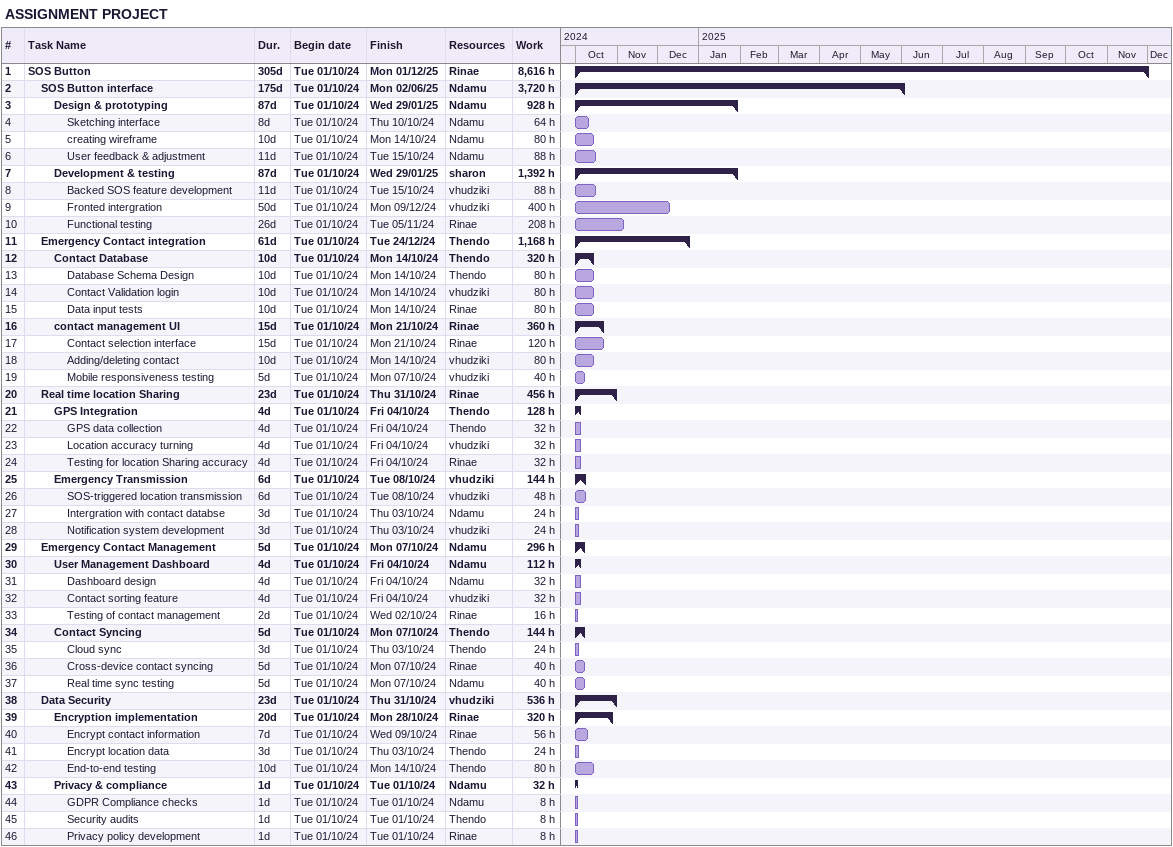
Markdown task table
ASSIGNMENT PROJECT

| ID | Level | Task | Duration | Start | Finish | Resources | Work (h) |
|---|---|---|---|---|---|---|---|
| 1 | 1 | **SOS Button** | 305d | 2024-10-01 | 2025-12-01 | Rinae | 8616 |
| 2 | 2 | **SOS Button interface** | 175d | 2024-10-01 | 2025-06-02 | Ndamu | 3720 |
| 3 | 3 | **Design & prototyping** | 87d | 2024-10-01 | 2025-01-29 | Ndamu | 928 |
| 4 | 4 | Sketching interface | 8d | 2024-10-01 | 2024-10-10 | Ndamu | 64 |
| 5 | 4 | creating wireframe | 10d | 2024-10-01 | 2024-10-14 | Ndamu | 80 |
| 6 | 4 | User feedback & adjustment | 11d | 2024-10-01 | 2024-10-15 | Ndamu | 88 |
| 7 | 3 | **Development & testing** | 87d | 2024-10-01 | 2025-01-29 | sharon | 1392 |
| 8 | 4 | Backed SOS feature development | 11d | 2024-10-01 | 2024-10-15 | vhudziki | 88 |
| 9 | 4 | Fronted intergration | 50d | 2024-10-01 | 2024-12-09 | vhudziki | 400 |
| 10 | 4 | Functional testing | 26d | 2024-10-01 | 2024-11-05 | Rinae | 208 |
| 11 | 2 | **Emergency Contact integration** | 61d | 2024-10-01 | 2024-12-24 | Thendo | 1168 |
| 12 | 3 | **Contact Database** | 10d | 2024-10-01 | 2024-10-14 | Thendo | 320 |
| 13 | 4 | Database Schema Design | 10d | 2024-10-01 | 2024-10-14 | Thendo | 80 |
| 14 | 4 | Contact Validation login | 10d | 2024-10-01 | 2024-10-14 | vhudziki | 80 |
| 15 | 4 | Data input tests | 10d | 2024-10-01 | 2024-10-14 | Rinae | 80 |
| 16 | 3 | **contact management UI** | 15d | 2024-10-01 | 2024-10-21 | Rinae | 360 |
| 17 | 4 | Contact selection interface | 15d | 2024-10-01 | 2024-10-21 | Rinae | 120 |
| 18 | 4 | Adding/deleting contact | 10d | 2024-10-01 | 2024-10-14 | vhudziki | 80 |
| 19 | 4 | Mobile responsiveness testing | 5d | 2024-10-01 | 2024-10-07 | vhudziki | 40 |
| 20 | 2 | **Real time location Sharing** | 23d | 2024-10-01 | 2024-10-31 | Rinae | 456 |
| 21 | 3 | **GPS Integration** | 4d | 2024-10-01 | 2024-10-04 | Thendo | 128 |
| 22 | 4 | GPS data collection | 4d | 2024-10-01 | 2024-10-04 | Thendo | 32 |
| 23 | 4 | Location accuracy turning | 4d | 2024-10-01 | 2024-10-04 | vhudziki | 32 |
| 24 | 4 | Testing for location Sharing accuracy | 4d | 2024-10-01 | 2024-10-04 | Rinae | 32 |
| 25 | 3 | **Emergency Transmission** | 6d | 2024-10-01 | 2024-10-08 | vhudziki | 144 |
| 26 | 4 | SOS-triggered location transmission | 6d | 2024-10-01 | 2024-10-08 | vhudziki | 48 |
| 27 | 4 | Intergration with contact databse | 3d | 2024-10-01 | 2024-10-03 | Ndamu | 24 |
| 28 | 4 | Notification system development | 3d | 2024-10-01 | 2024-10-03 | vhudziki | 24 |
| 29 | 2 | **Emergency Contact Management** | 5d | 2024-10-01 | 2024-10-07 | Ndamu | 296 |
| 30 | 3 | **User Management Dashboard** | 4d | 2024-10-01 | 2024-10-04 | Ndamu | 112 |
| 31 | 4 | Dashboard design | 4d | 2024-10-01 | 2024-10-04 | Ndamu | 32 |
| 32 | 4 | Contact sorting feature | 4d | 2024-10-01 | 2024-10-04 | vhudziki | 32 |
| 33 | 4 | Testing of contact management | 2d | 2024-10-01 | 2024-10-02 | Rinae | 16 |
| 34 | 3 | **Contact Syncing** | 5d | 2024-10-01 | 2024-10-07 | Thendo | 144 |
| 35 | 4 | Cloud sync | 3d | 2024-10-01 | 2024-10-03 | Thendo | 24 |
| 36 | 4 | Cross-device contact syncing | 5d | 2024-10-01 | 2024-10-07 | Rinae | 40 |
| 37 | 4 | Real time sync testing | 5d | 2024-10-01 | 2024-10-07 | Ndamu | 40 |
| 38 | 2 | **Data Security** | 23d | 2024-10-01 | 2024-10-31 | vhudziki | 536 |
| 39 | 3 | **Encryption implementation** | 20d | 2024-10-01 | 2024-10-28 | Rinae | 320 |
| 40 | 4 | Encrypt contact information | 7d | 2024-10-01 | 2024-10-09 | Rinae | 56 |
| 41 | 4 | Encrypt location data | 3d | 2024-10-01 | 2024-10-03 | Thendo | 24 |
| 42 | 4 | End-to-end testing | 10d | 2024-10-01 | 2024-10-14 | Thendo | 80 |
| 43 | 3 | **Privacy & compliance** | 1d | 2024-10-01 | 2024-10-01 | Ndamu | 32 |
| 44 | 4 | GDPR Compliance checks | 1d | 2024-10-01 | 2024-10-01 | Ndamu | 8 |
| 45 | 4 | Security audits | 1d | 2024-10-01 | 2024-10-01 | Thendo | 8 |
| 46 | 4 | Privacy policy development | 1d | 2024-10-01 | 2024-10-01 | Rinae | 8 |
